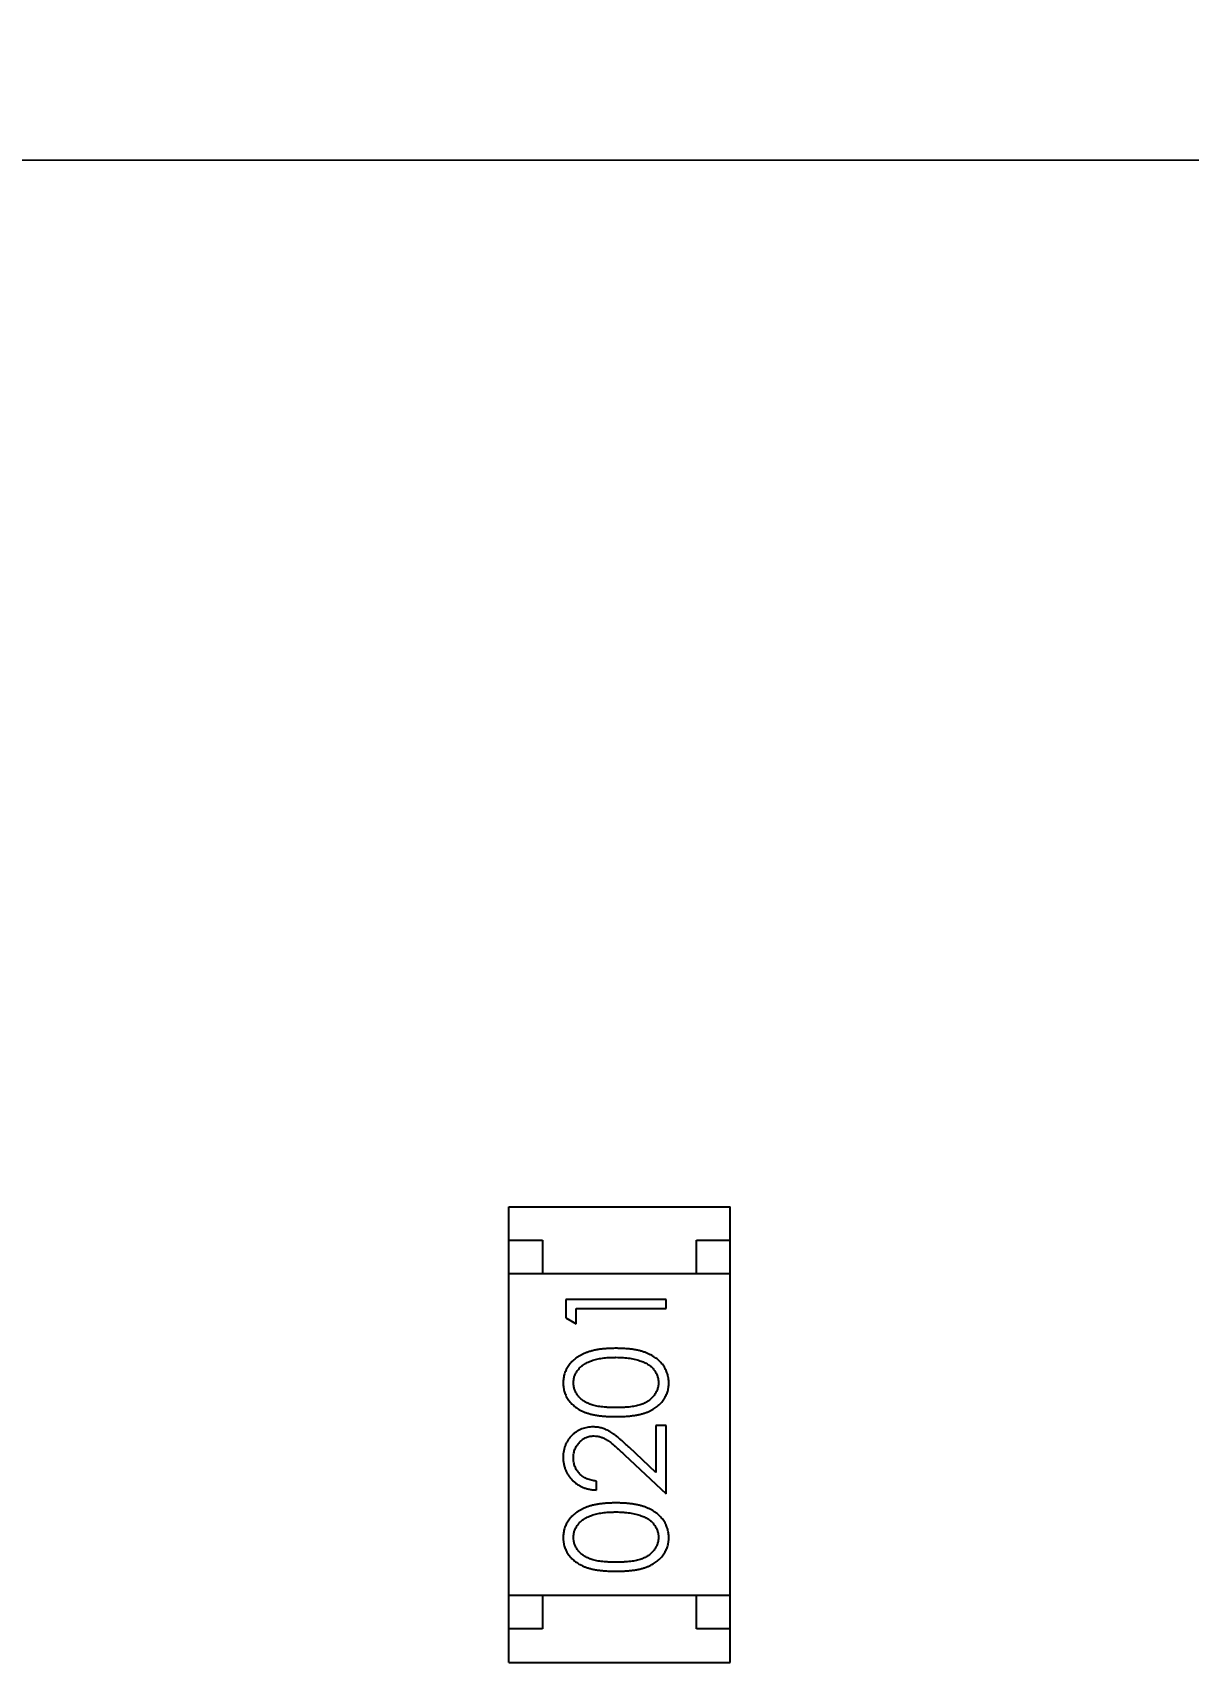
# Model space of a CAD drawing. Header units: millimetres. Extents: x 563 to 681, y 173 to 284.
# Drawn here: x 667.179 to 668.905, y 263.094 to 265.526 of the extents above; entities that cross this region are included whole.
import ezdxf

# ---------------------------------------------------------------- set-up
doc = ezdxf.new("R2010")
doc.units = ezdxf.units.MM
doc.header["$LTSCALE"] = 30.734
doc.header["$PDMODE"] = 3
doc.header["$PDSIZE"] = 0.3125
doc.layers.get('0').update_dxf_attribs({"linetype": 'CONTINUOUS'})
doc.layers.get('Defpoints').update_dxf_attribs({"linetype": 'CONTINUOUS'})
doc.layers.add('dim', color=6, linetype='CONTINUOUS', lineweight=9)
doc.styles.add('Verdana', font='verdana.ttf', dxfattribs={"height": 2.5})
doc.dimstyles.new('aaaaaaaa 3.0', dxfattribs={"dimtxt": 2.5, "dimasz": 1.5, "dimexe": 1.25, "dimexo": 0.625, "dimtad": 1, "dimdec": 1, "dimzin": 9, "dimdsep": 46, "dimtxsty": 'Verdana', "dimcen": 0, "dimazin": 0, "dimtfac": 1, "dimtofl": 0, "dimtmove": 0, "dimatfit": 3, "dimfxl": 1, "dimlwd": 25, "dimlwe": 25, "dimarcsym": 0})

# ---------------------------------------------------------------- blocks, each defined once
blk = doc.blocks.new('*D16')
at = {"layer": 'Defpoints', "color": 0}
for p in [(681.4638, 280.8615), (610.4183, 264.4644), (681.4638, 264.2286)]:
    blk.add_point(p, dxfattribs=at)
at = {"layer": 'dim', "color": 0, "lineweight": 25}
for p, q in [((610.4183, 265.0894), (610.4183, 282.1115)), ((681.4638, 264.8536), (681.4638, 282.1115)), ((611.9183, 280.8615), (679.9638, 280.8615))]:
    blk.add_line(p, q, dxfattribs=at)
at = {"layer": 'dim', "color": 0}
for points in [[(611.9183, 281.1115), (611.9183, 280.6115), (610.4183, 280.8615)], [(679.9638, 280.6115), (679.9638, 281.1115), (681.4638, 280.8615)]]:
    blk.add_solid(points, dxfattribs=at)
at = {"layer": 'dim', "color": 0, "insert": (645.9411, 282.7407), "char_height": 2.5, "attachment_point": 5, "style": 'Verdana'}
blk.add_mtext('71', dxfattribs=at)

msp = doc.modelspace()

# ---------------------------------------------------------------- linework, layer by layer
at = {"linetype": 'Continuous'}
for p, q in [((680.4555, 265.3339), (663.6957, 265.3359)), ((667.8906, 263.7738), (668.2206, 263.7738)), ((667.8906, 263.0938), (667.8906, 263.7738)), ((668.2206, 263.0938), (668.2206, 263.7738)), ((667.8906, 263.7238), (667.9406, 263.7238)), ((667.9406, 263.7238), (667.9406, 263.6738)), ((668.1706, 263.7238), (668.2206, 263.7238)), ((668.1706, 263.6738), (668.1706, 263.7238)), ((668.2206, 263.6738), (667.8906, 263.6738)), ((668.1253, 263.6356), (667.9753, 263.6356)), ((667.9753, 263.6356), (667.9753, 263.6079)), ((668.1253, 263.6221), (668.1253, 263.6356)), ((667.9753, 263.6079), (667.9907, 263.5991)), ((667.9907, 263.6221), (668.1253, 263.6221)), ((667.9907, 263.5991), (667.9907, 263.6221)), ((668.1253, 263.4471), (668.1099, 263.4471)), ((668.1099, 263.4471), (668.1099, 263.3773)), ((668.1253, 263.3452), (668.1253, 263.4471)), ((668.1099, 263.3773), (668.0698, 263.4149)), ((668.0632, 263.4034), (668.1253, 263.3452)), ((668.0214, 263.351), (668.0214, 263.3644)), ((668.2206, 263.1938), (667.8906, 263.1938)), ((667.9406, 263.1938), (667.9406, 263.1438)), ((668.1706, 263.1438), (668.1706, 263.1938)), ((667.9406, 263.1438), (667.8906, 263.1438)), ((668.2206, 263.1438), (668.1706, 263.1438)), ((667.8906, 263.0938), (668.2206, 263.0938))]:
    msp.add_line(p, q, dxfattribs=at)
for points, knots in [([(668.0503, 263.5625), (668.048, 263.5625), (668.0435, 263.5624), (668.037, 263.5621), (668.0308, 263.5616), (668.0249, 263.5609), (668.0194, 263.5599), (668.0143, 263.5587), (668.0096, 263.5573), (668.0051, 263.5557), (668.0011, 263.5539), (667.9972, 263.552), (667.9937, 263.5499), (667.9904, 263.5477), (667.9873, 263.5452), (667.9846, 263.5427), (667.982, 263.5399), (667.9798, 263.5371), (667.9778, 263.5341), (667.9761, 263.531), (667.9747, 263.5278), (667.9735, 263.5246), (667.9726, 263.5212), (667.9719, 263.5178), (667.9715, 263.5143), (667.9714, 263.5119), (667.9714, 263.5107)], [0, 0, 0, 0, 0.065278, 0.127205, 0.186168, 0.241675, 0.294115, 0.343609, 0.390387, 0.434463, 0.476646, 0.517002, 0.555936, 0.593716, 0.630057, 0.665601, 0.700745, 0.734917, 0.768681, 0.802087, 0.834849, 0.867433, 0.900138, 0.932806, 0.966212, 1, 1, 1, 1]), ([(668.1291, 263.5107), (668.1291, 263.5119), (668.1291, 263.5143), (668.1286, 263.5178), (668.128, 263.5213), (668.127, 263.5246), (668.1258, 263.5279), (668.1244, 263.5311), (668.1226, 263.5342), (668.1206, 263.5372), (668.1184, 263.5401), (668.1159, 263.5428), (668.1131, 263.5454), (668.11, 263.5478), (668.1067, 263.55), (668.1032, 263.5521), (668.0994, 263.554), (668.0953, 263.5558), (668.0909, 263.5574), (668.0862, 263.5588), (668.0811, 263.5599), (668.0756, 263.5609), (668.0698, 263.5616), (668.0636, 263.5621), (668.0571, 263.5624), (668.0526, 263.5625), (668.0503, 263.5625)], [0, 0, 0, 0, 0.033824, 0.067298, 0.10028, 0.133019, 0.165736, 0.198792, 0.232372, 0.266409, 0.301016, 0.336196, 0.371972, 0.408574, 0.446394, 0.485225, 0.525372, 0.567224, 0.611081, 0.65775, 0.70702, 0.759235, 0.814484, 0.873227, 0.934937, 1, 1, 1, 1]), ([(667.9868, 263.5112), (667.9869, 263.5128), (667.9871, 263.5161), (667.9883, 263.521), (667.9905, 263.5256), (667.9928, 263.5294), (667.9951, 263.5322), (667.9971, 263.5343), (667.9993, 263.5362), (668.0018, 263.538), (668.0045, 263.5397), (668.0075, 263.5413), (668.0106, 263.5427), (668.014, 263.5441), (668.0177, 263.5452), (668.0216, 263.5463), (668.0258, 263.5471), (668.0302, 263.5478), (668.0349, 263.5484), (668.0398, 263.5488), (668.0449, 263.549), (668.0485, 263.549), (668.0503, 263.5491)], [0, 0, 0, 0, 0.059689, 0.119507, 0.181075, 0.246162, 0.279894, 0.314468, 0.350403, 0.387474, 0.426147, 0.466624, 0.508745, 0.553328, 0.600058, 0.649177, 0.700552, 0.754894, 0.811825, 0.871514, 0.934319, 1, 1, 1, 1]), ([(668.0503, 263.5491), (668.0521, 263.549), (668.0556, 263.549), (668.0608, 263.5487), (668.0659, 263.5483), (668.0707, 263.5477), (668.0753, 263.5469), (668.0797, 263.5459), (668.0839, 263.5447), (668.0866, 263.5438), (668.088, 263.5434)], [0, 0, 0, 0, 0.141157, 0.277773, 0.409244, 0.535676, 0.657497, 0.775458, 0.889412, 1, 1, 1, 1]), ([(668.088, 263.5434), (668.089, 263.543), (668.0911, 263.5422), (668.094, 263.5409), (668.0967, 263.5394), (668.0993, 263.5378), (668.1016, 263.5361), (668.1037, 263.5342), (668.1056, 263.5322), (668.1079, 263.5294), (668.1102, 263.5257), (668.1122, 263.521), (668.1135, 263.5162), (668.1137, 263.5129), (668.1137, 263.5112)], [0, 0, 0, 0, 0.075949, 0.148549, 0.218996, 0.286119, 0.351826, 0.416074, 0.478265, 0.540325, 0.660405, 0.774606, 0.887187, 1, 1, 1, 1]), ([(667.9714, 263.5107), (667.9714, 263.5096), (667.9715, 263.5072), (667.9719, 263.5038), (667.9725, 263.5004), (667.9735, 263.4971), (667.9747, 263.4939), (667.9761, 263.4908), (667.9778, 263.4877), (667.9798, 263.4848), (667.982, 263.482), (667.9844, 263.4793), (667.9872, 263.4769), (667.9901, 263.4745), (667.9933, 263.4724), (667.9968, 263.4703), (668.0005, 263.4685), (668.0044, 263.4669), (668.0088, 263.4654), (668.0135, 263.4641), (668.0186, 263.463), (668.0241, 263.4621), (668.0301, 263.4614), (668.0365, 263.4609), (668.0433, 263.4606), (668.0479, 263.4606), (668.0503, 263.4606)], [0, 0, 0, 0, 0.033742, 0.066533, 0.099153, 0.13154, 0.164087, 0.196563, 0.229707, 0.263315, 0.297504, 0.331686, 0.366482, 0.4021, 0.438958, 0.476748, 0.515985, 0.556589, 0.599519, 0.645765, 0.695487, 0.748721, 0.805687, 0.866754, 0.931405, 1, 1, 1, 1]), ([(668.0503, 263.4741), (668.0483, 263.4741), (668.0444, 263.4741), (668.0387, 263.4743), (668.0334, 263.4747), (668.0285, 263.4752), (668.024, 263.4758), (668.0198, 263.4766), (668.0161, 263.4775), (668.0127, 263.4786), (668.0096, 263.4799), (668.0067, 263.4812), (668.004, 263.4827), (668.0014, 263.4843), (667.9991, 263.4861), (667.997, 263.488), (667.995, 263.49), (667.9928, 263.4929), (667.9904, 263.4966), (667.9883, 263.5013), (667.9871, 263.5062), (667.9869, 263.5095), (667.9868, 263.5112)], [0, 0, 0, 0, 0.073302, 0.142286, 0.206253, 0.266017, 0.321612, 0.372532, 0.419497, 0.462398, 0.502825, 0.541489, 0.579034, 0.615143, 0.650298, 0.684912, 0.718701, 0.752189, 0.817245, 0.879117, 0.939613, 1, 1, 1, 1]), ([(668.1137, 263.5112), (668.1137, 263.5095), (668.1135, 263.5062), (668.1122, 263.5014), (668.1101, 263.4966), (668.1077, 263.4929), (668.1054, 263.49), (668.1035, 263.4879), (668.1014, 263.4861), (668.099, 263.4843), (668.0965, 263.4827), (668.0938, 263.4812), (668.0909, 263.4798), (668.0878, 263.4786), (668.0844, 263.4775), (668.0806, 263.4766), (668.0765, 263.4758), (668.072, 263.4751), (668.0671, 263.4747), (668.0618, 263.4743), (668.0562, 263.4741), (668.0523, 263.4741), (668.0503, 263.4741)], [0, 0, 0, 0, 0.060034, 0.120278, 0.182348, 0.247919, 0.281641, 0.315701, 0.350322, 0.385703, 0.421819, 0.459196, 0.497866, 0.538301, 0.58121, 0.628183, 0.679403, 0.734699, 0.794074, 0.858416, 0.927049, 1, 1, 1, 1]), ([(668.0503, 263.4606), (668.0527, 263.4606), (668.0574, 263.4606), (668.0641, 263.4609), (668.0705, 263.4614), (668.0764, 263.4622), (668.082, 263.4631), (668.0871, 263.4641), (668.0918, 263.4654), (668.0962, 263.4669), (668.1002, 263.4686), (668.1039, 263.4705), (668.1073, 263.4725), (668.1105, 263.4747), (668.1135, 263.477), (668.1163, 263.4795), (668.1187, 263.4821), (668.1209, 263.4849), (668.1228, 263.4878), (668.1245, 263.4909), (668.126, 263.4939), (668.1271, 263.4971), (668.128, 263.5004), (668.1287, 263.5038), (668.1291, 263.5072), (668.1291, 263.5096), (668.1291, 263.5107)], [0, 0, 0, 0, 0.068113, 0.132564, 0.193427, 0.250218, 0.303569, 0.353576, 0.400235, 0.443586, 0.484619, 0.524292, 0.56238, 0.599049, 0.63494, 0.669782, 0.704009, 0.737842, 0.771098, 0.803896, 0.836415, 0.868639, 0.900715, 0.933378, 0.966213, 1, 1, 1, 1]), ([(668.016, 263.4452), (668.0145, 263.4452), (668.0116, 263.4451), (668.0073, 263.4445), (668.0032, 263.4435), (667.9991, 263.4422), (667.9953, 263.4404), (667.9916, 263.4382), (667.988, 263.4357), (667.9847, 263.4327), (667.9815, 263.4295), (667.9789, 263.426), (667.9766, 263.4222), (667.9746, 263.4182), (667.9732, 263.414), (667.9722, 263.4095), (667.9715, 263.4048), (667.9715, 263.4015), (667.9714, 263.3999)], [0, 0, 0, 0, 0.06271, 0.123347, 0.183401, 0.242828, 0.302097, 0.36242, 0.423725, 0.487032, 0.550491, 0.612709, 0.674265, 0.73617, 0.799211, 0.863483, 0.930525, 1, 1, 1, 1]), ([(667.9868, 263.3992), (667.9868, 263.4003), (667.9869, 263.4025), (667.9873, 263.4058), (667.988, 263.4089), (667.989, 263.4118), (667.9903, 263.4147), (667.9918, 263.4174), (667.9937, 263.4199), (667.9958, 263.4223), (667.998, 263.4245), (668.0005, 263.4264), (668.003, 263.4281), (668.0056, 263.4294), (668.0084, 263.4305), (668.0112, 263.4312), (668.0142, 263.4317), (668.0162, 263.4317), (668.0172, 263.4317)], [0, 0, 0, 0, 0.068027, 0.133505, 0.19695, 0.26027, 0.322741, 0.384982, 0.448465, 0.513424, 0.578224, 0.640011, 0.700094, 0.760067, 0.819012, 0.877878, 0.938035, 1, 1, 1, 1]), ([(668.0698, 263.4149), (668.0683, 263.4163), (668.0653, 263.4191), (668.061, 263.423), (668.0568, 263.4266), (668.053, 263.4298), (668.0493, 263.4326), (668.046, 263.4351), (668.0428, 263.4372), (668.039, 263.4395), (668.0342, 263.4418), (668.0283, 263.4438), (668.0222, 263.445), (668.0181, 263.4451), (668.016, 263.4452)], [0, 0, 0, 0, 0.09953, 0.192079, 0.277712, 0.357454, 0.429648, 0.495771, 0.555538, 0.608657, 0.707578, 0.804328, 0.901298, 1, 1, 1, 1]), ([(668.0172, 263.4317), (668.0188, 263.4317), (668.0221, 263.4316), (668.0269, 263.4305), (668.0315, 263.4288), (668.0353, 263.4268), (668.0384, 263.4248), (668.0411, 263.4229), (668.0441, 263.4206), (668.0473, 263.4179), (668.0509, 263.4148), (668.0547, 263.4114), (668.0589, 263.4075), (668.0617, 263.4048), (668.0632, 263.4034)], [0, 0, 0, 0, 0.088014, 0.174976, 0.2638, 0.355443, 0.406413, 0.465519, 0.533076, 0.609353, 0.693899, 0.787171, 0.889197, 1, 1, 1, 1]), ([(667.9714, 263.3999), (667.9715, 263.3982), (667.9715, 263.3949), (667.9722, 263.3901), (667.9733, 263.3855), (667.9749, 263.381), (667.9769, 263.3768), (667.9793, 263.3728), (667.9821, 263.369), (667.9854, 263.3654), (667.9891, 263.3622), (667.993, 263.3593), (667.9971, 263.3569), (668.0015, 263.3548), (668.0061, 263.3532), (668.011, 263.352), (668.0161, 263.3512), (668.0196, 263.3511), (668.0214, 263.351)], [0, 0, 0, 0, 0.06445, 0.126725, 0.187421, 0.247417, 0.306749, 0.366595, 0.427749, 0.490235, 0.553031, 0.614805, 0.676505, 0.738096, 0.801021, 0.864897, 0.931209, 1, 1, 1, 1]), ([(668.0214, 263.3644), (668.0201, 263.3646), (668.0175, 263.3648), (668.0137, 263.3656), (668.0102, 263.3665), (668.0068, 263.3677), (668.0038, 263.3692), (668.0009, 263.371), (667.9982, 263.373), (667.9959, 263.3752), (667.9938, 263.3777), (667.9919, 263.3803), (667.9903, 263.3831), (667.989, 263.386), (667.988, 263.3891), (667.9873, 263.3923), (667.9869, 263.3957), (667.9868, 263.398), (667.9868, 263.3992)], [0, 0, 0, 0, 0.073648, 0.143686, 0.210962, 0.275557, 0.338064, 0.399311, 0.4594, 0.51934, 0.579024, 0.637809, 0.695959, 0.754122, 0.813113, 0.873453, 0.935561, 1, 1, 1, 1]), ([(668.0503, 263.3317), (668.048, 263.3317), (668.0435, 263.3317), (668.037, 263.3314), (668.0308, 263.3308), (668.0249, 263.3301), (668.0194, 263.3291), (668.0143, 263.328), (668.0096, 263.3266), (668.0051, 263.325), (668.0011, 263.3231), (667.9972, 263.3212), (667.9937, 263.3191), (667.9904, 263.3169), (667.9873, 263.3145), (667.9846, 263.3119), (667.982, 263.3092), (667.9798, 263.3063), (667.9778, 263.3033), (667.9761, 263.3002), (667.9747, 263.2971), (667.9735, 263.2938), (667.9726, 263.2905), (667.9719, 263.287), (667.9715, 263.2835), (667.9714, 263.2812), (667.9714, 263.28)], [0, 0, 0, 0, 0.065278, 0.127205, 0.186168, 0.241675, 0.294115, 0.343609, 0.390387, 0.434463, 0.476646, 0.517002, 0.555936, 0.593716, 0.630057, 0.665601, 0.700745, 0.734917, 0.768681, 0.802087, 0.834849, 0.867433, 0.900138, 0.932806, 0.966212, 1, 1, 1, 1]), ([(667.9868, 263.2804), (667.9869, 263.2821), (667.9871, 263.2853), (667.9883, 263.2902), (667.9905, 263.2949), (667.9928, 263.2986), (667.9951, 263.3015), (667.9971, 263.3035), (667.9993, 263.3055), (668.0018, 263.3073), (668.0045, 263.309), (668.0075, 263.3105), (668.0106, 263.312), (668.014, 263.3133), (668.0177, 263.3144), (668.0216, 263.3155), (668.0258, 263.3163), (668.0302, 263.3171), (668.0349, 263.3176), (668.0398, 263.318), (668.0449, 263.3182), (668.0485, 263.3183), (668.0503, 263.3183)], [0, 0, 0, 0, 0.059689, 0.119507, 0.181075, 0.246162, 0.279894, 0.314468, 0.350403, 0.387474, 0.426147, 0.466624, 0.508745, 0.553328, 0.600058, 0.649177, 0.700552, 0.754894, 0.811825, 0.871514, 0.934319, 1, 1, 1, 1]), ([(668.1291, 263.28), (668.1291, 263.2812), (668.1291, 263.2835), (668.1286, 263.2871), (668.128, 263.2905), (668.127, 263.2938), (668.1258, 263.2971), (668.1244, 263.3003), (668.1226, 263.3034), (668.1206, 263.3064), (668.1184, 263.3093), (668.1159, 263.312), (668.1131, 263.3146), (668.11, 263.317), (668.1067, 263.3193), (668.1032, 263.3213), (668.0994, 263.3233), (668.0953, 263.325), (668.0909, 263.3267), (668.0862, 263.328), (668.0811, 263.3292), (668.0756, 263.3301), (668.0698, 263.3308), (668.0636, 263.3314), (668.0571, 263.3317), (668.0526, 263.3317), (668.0503, 263.3317)], [0, 0, 0, 0, 0.033824, 0.067298, 0.10028, 0.133019, 0.165736, 0.198792, 0.232372, 0.266409, 0.301016, 0.336196, 0.371972, 0.408574, 0.446394, 0.485225, 0.525372, 0.567224, 0.611081, 0.65775, 0.70702, 0.759235, 0.814484, 0.873227, 0.934937, 1, 1, 1, 1]), ([(668.0503, 263.3183), (668.0521, 263.3183), (668.0556, 263.3182), (668.0608, 263.318), (668.0659, 263.3175), (668.0707, 263.3169), (668.0753, 263.3161), (668.0797, 263.3152), (668.0839, 263.314), (668.0866, 263.3131), (668.088, 263.3126)], [0, 0, 0, 0, 0.141157, 0.277773, 0.409244, 0.535676, 0.657497, 0.775458, 0.889412, 1, 1, 1, 1]), ([(668.088, 263.3126), (668.089, 263.3122), (668.0911, 263.3115), (668.094, 263.3101), (668.0967, 263.3087), (668.0993, 263.3071), (668.1016, 263.3053), (668.1037, 263.3035), (668.1056, 263.3015), (668.1079, 263.2986), (668.1102, 263.295), (668.1122, 263.2902), (668.1135, 263.2854), (668.1137, 263.2821), (668.1137, 263.2804)], [0, 0, 0, 0, 0.075949, 0.148549, 0.218996, 0.286119, 0.351826, 0.416074, 0.478265, 0.540325, 0.660405, 0.774606, 0.887187, 1, 1, 1, 1]), ([(667.9714, 263.28), (667.9714, 263.2788), (667.9715, 263.2765), (667.9719, 263.273), (667.9725, 263.2696), (667.9735, 263.2663), (667.9747, 263.2631), (667.9761, 263.26), (667.9778, 263.257), (667.9798, 263.254), (667.982, 263.2512), (667.9844, 263.2485), (667.9872, 263.2461), (667.9901, 263.2438), (667.9933, 263.2416), (667.9968, 263.2396), (668.0005, 263.2378), (668.0044, 263.2361), (668.0088, 263.2346), (668.0135, 263.2333), (668.0186, 263.2322), (668.0241, 263.2314), (668.0301, 263.2307), (668.0365, 263.2302), (668.0433, 263.2299), (668.0479, 263.2298), (668.0503, 263.2298)], [0, 0, 0, 0, 0.033742, 0.066533, 0.099153, 0.13154, 0.164087, 0.196563, 0.229707, 0.263315, 0.297504, 0.331686, 0.366482, 0.4021, 0.438958, 0.476748, 0.515985, 0.556589, 0.599519, 0.645765, 0.695487, 0.748721, 0.805687, 0.866754, 0.931405, 1, 1, 1, 1]), ([(668.0503, 263.2433), (668.0483, 263.2433), (668.0444, 263.2433), (668.0387, 263.2436), (668.0334, 263.2439), (668.0285, 263.2444), (668.024, 263.245), (668.0198, 263.2458), (668.0161, 263.2468), (668.0127, 263.2478), (668.0096, 263.2491), (668.0067, 263.2504), (668.004, 263.2519), (668.0014, 263.2536), (667.9991, 263.2553), (667.997, 263.2572), (667.995, 263.2592), (667.9928, 263.2621), (667.9904, 263.2658), (667.9883, 263.2705), (667.9871, 263.2754), (667.9869, 263.2788), (667.9868, 263.2804)], [0, 0, 0, 0, 0.073302, 0.142286, 0.206253, 0.266017, 0.321612, 0.372532, 0.419497, 0.462398, 0.502825, 0.541489, 0.579034, 0.615143, 0.650298, 0.684912, 0.718701, 0.752189, 0.817245, 0.879117, 0.939613, 1, 1, 1, 1]), ([(668.1137, 263.2804), (668.1137, 263.2788), (668.1135, 263.2755), (668.1122, 263.2706), (668.1101, 263.2659), (668.1077, 263.2621), (668.1054, 263.2592), (668.1035, 263.2572), (668.1014, 263.2553), (668.099, 263.2535), (668.0965, 263.2519), (668.0938, 263.2504), (668.0909, 263.2491), (668.0878, 263.2478), (668.0844, 263.2467), (668.0806, 263.2458), (668.0765, 263.245), (668.072, 263.2444), (668.0671, 263.2439), (668.0618, 263.2436), (668.0562, 263.2433), (668.0523, 263.2433), (668.0503, 263.2433)], [0, 0, 0, 0, 0.060034, 0.120278, 0.182348, 0.247919, 0.281641, 0.315701, 0.350322, 0.385703, 0.421819, 0.459196, 0.497866, 0.538301, 0.58121, 0.628183, 0.679403, 0.734699, 0.794074, 0.858416, 0.927049, 1, 1, 1, 1]), ([(668.0503, 263.2298), (668.0527, 263.2298), (668.0574, 263.2299), (668.0641, 263.2302), (668.0705, 263.2307), (668.0764, 263.2314), (668.082, 263.2323), (668.0871, 263.2333), (668.0918, 263.2347), (668.0962, 263.2362), (668.1002, 263.2379), (668.1039, 263.2397), (668.1073, 263.2417), (668.1105, 263.2439), (668.1135, 263.2462), (668.1163, 263.2487), (668.1187, 263.2514), (668.1209, 263.2541), (668.1228, 263.2571), (668.1245, 263.2601), (668.126, 263.2632), (668.1271, 263.2664), (668.128, 263.2696), (668.1287, 263.273), (668.1291, 263.2765), (668.1291, 263.2788), (668.1291, 263.28)], [0, 0, 0, 0, 0.068113, 0.132564, 0.193427, 0.250218, 0.303569, 0.353576, 0.400235, 0.443586, 0.484619, 0.524292, 0.56238, 0.599049, 0.63494, 0.669782, 0.704009, 0.737842, 0.771098, 0.803896, 0.836415, 0.868639, 0.900715, 0.933378, 0.966213, 1, 1, 1, 1])]:
    msp.add_open_spline(points, degree=3, knots=knots, dxfattribs=at)

# ---------------------------------------------------------------- dimensions: what is measured, and where the dimension line sits
at = {"layer": 'dim'}
dim = msp.add_linear_dim(base=(681.4638, 280.8615), p1=(610.4183, 264.4644), p2=(681.4638, 264.2286), dimstyle='aaaaaaaa 3.0', dxfattribs=at)
dim.commit()
dim.dimension.update_dxf_attribs({"geometry": '*D16', "text_midpoint": (645.9411, 280.8615), "dimtype": 160})

doc.saveas('drawing.dxf')
